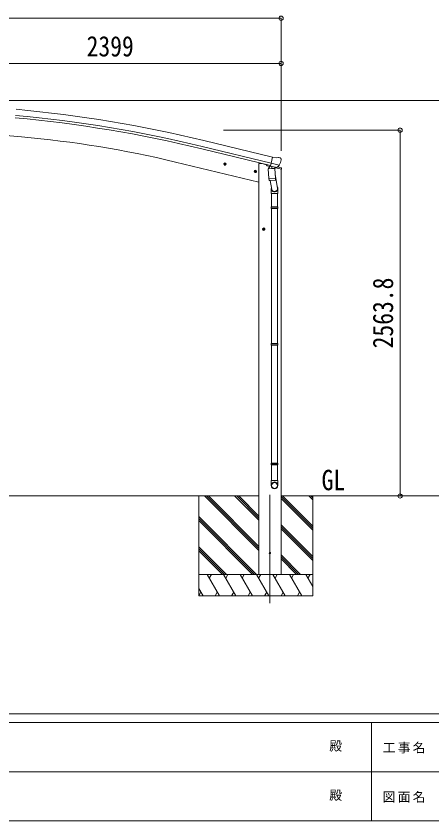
# Model space of a CAD drawing. Units: millimetres at full size. Extents: x -8385 to 8479, y -5853 to 5787.
# Drawn here: x -2896 to 22, y -5853 to -212 of the extents above; entities that cross this region are included whole.
import ezdxf
from ezdxf.enums import TextEntityAlignment as Align

# ---------------------------------------------------------------- set-up
doc = ezdxf.new("R2010")
doc.units = ezdxf.units.MM
doc.header["$LTSCALE"] = 30
doc.header["$PDMODE"] = 32
doc.header["$PDSIZE"] = 30
for name, color, linetype, lineweight in [('0-0_0', 7, 'Continuous', 9), ('0-1_本体', 4, 'Continuous', 9), ('0-2_部品', 7, 'Continuous', 9), ('0-8_PARTS2', 2, 'Continuous', 9), ('0-A_寸法', 6, 'Continuous', 9), ('F-0_240', 7, 'Continuous', 9)]:
    doc.layers.add(name, color=color, linetype=linetype, lineweight=lineweight)
doc.styles.add('ＭＳ ゴシック', font='')
doc.styles.get('ＭＳ ゴシック').set_extended_font_data('MS Gothic')

msp = doc.modelspace()

# ---------------------------------------------------------------- linework, layer by layer
at = {"layer": '0-0_0', "color": 6}
msp.add_line((-201.12, -1011.74), (-201.12, -3575.54), dxfattribs=at)
at = {"layer": '0-0_0'}
for p, q in [((-1191.63, -3575.54), (-3513.72, -3575.54)), ((-1613.88, -3575.54), (-1613.88, -4275.54)), ((-1191.63, -3957.8), (-1573.89, -3575.54)), ((-1191.63, -3943.66), (-1559.75, -3575.54)), ((-1191.63, -3929.52), (-1545.61, -3575.54)), ((-1191.63, -3745.67), (-1361.76, -3575.54)), ((-1191.63, -3731.53), (-1347.62, -3575.54)), ((-1191.63, -3717.39), (-1333.47, -3575.54)), ((-439.79, -3575.54), (-1036.13, -3575.54)), ((-813.88, -3800.91), (-1036.13, -3578.67)), ((-813.88, -3815.06), (-1036.13, -3592.81)), ((-813.88, -3786.77), (-1025.11, -3575.54)), ((-813.88, -3602.93), (-841.26, -3575.54)), ((-813.88, -3588.78), (-827.12, -3575.54)), ((-813.88, -3575.54), (-813.88, -4275.54)), ((-1207.73, -4125.54), (-1613.88, -3719.41)), ((-1221.88, -4125.54), (-1613.88, -3733.55)), ((-1236.02, -4125.54), (-1613.88, -3747.69)), ((-813.88, -3998.9), (-1036.13, -3776.66)), ((-813.88, -4013.05), (-1036.13, -3790.8)), ((-813.88, -4027.19), (-1036.13, -3804.94)), ((-1419.87, -4125.54), (-1613.88, -3931.54)), ((-1434.01, -4125.54), (-1613.88, -3945.68)), ((-1448.15, -4125.54), (-1613.88, -3959.82)), ((-899.37, -4125.54), (-1036.13, -3988.79)), ((-913.51, -4125.54), (-1036.13, -4002.93)), ((-927.65, -4125.54), (-1036.13, -4017.07)), ((-1613.88, -4125.54), (-813.88, -4125.54)), ((-1468.49, -4275.54), (-1555.1, -4125.54)), ((-1540.09, -4151.53), (-1525.09, -4125.54)), ((-1353.02, -4275.54), (-1439.63, -4125.54)), ((-1409.62, -4125.54), (-1424.62, -4151.53)), ((-1237.55, -4275.54), (-1324.15, -4125.54)), ((-1309.15, -4151.53), (-1294.15, -4125.54)), ((-1122.08, -4275.54), (-1208.68, -4125.54)), ((-1193.68, -4151.53), (-1178.68, -4125.54)), ((-1006.61, -4275.54), (-1093.21, -4125.54)), ((-1078.21, -4151.53), (-1063.21, -4125.54)), ((-891.14, -4275.54), (-977.74, -4125.54)), ((-962.74, -4151.53), (-947.74, -4125.54)), ((-813.88, -4209.38), (-862.28, -4125.54)), ((-847.27, -4151.52), (-832.27, -4125.54)), ((-1583.96, -4275.54), (-1613.88, -4223.73)), ((-1598.96, -4249.56), (-1613.96, -4275.54)), ((-813.88, -4275.54), (-1613.88, -4275.54)), ((-1483.49, -4249.56), (-1498.49, -4275.54)), ((-1368.02, -4249.56), (-1383.02, -4275.54)), ((-1252.55, -4249.56), (-1267.55, -4275.54)), ((-1137.08, -4249.56), (-1152.08, -4275.54)), ((-1021.61, -4249.56), (-1036.61, -4275.54)), ((-906.14, -4249.56), (-921.14, -4275.54))]:
    msp.add_line(p, q, dxfattribs=at)
at = {"layer": '0-1_本体'}
for p, q in [((-2858.67, -1058.82), (-3396.62, -1011.76)), ((-1589.22, -1126.37), (-1106.21, -1243.87)), ((-1096.15, -1201.95), (-1579, -1084.38)), ((-1110.15, -1260.29), (-1593.19, -1142.67)), ((-1191.63, -1375.54), (-1777.3, -1234.94)), ((-1192.13, -1245.54), (-1171.63, -1245.54)), ((-1192.13, -1245.54), (-1192.13, -4125.54)), ((-1171.63, -1245.54), (-1138.12, -1253.59)), ((-1036.13, -1285.25), (-1036.13, -4125.54))]:
    msp.add_line(p, q, dxfattribs=at)
for centre, radius, start, end in [((-3709.71, -9834.12), 9005.44, 76.31388, 84.81388), ((-3709.71, -9834.12), 8945.44, 76.31388, 84.81388), ((-3709.71, -9834.12), 8962.23, 76.31388, 84.81388), ((-3503.65, -8427.13), 7396.48, 76.50259, 84.99741)]:
    msp.add_arc(centre, radius, start, end, dxfattribs=at)
at = {"layer": '0-2_部品'}
for p, q in [((-1432.42, -1259.12), (-1427.75, -1239.67)), ((-1069.75, -1206.22), (-1095.68, -1199.99)), ((-1069.75, -1206.22), (-1056.49, -1203.52)), ((-1042, -1206.71), (-1055.19, -1203.54)), ((-1038.91, -1208.96), (-1035.05, -1215.25)), ((-1034.69, -1217.53), (-1034.97, -1218.68)), ((-1420.36, -1251.73), (-1439.81, -1247.06)), ((-1437.38, -1247.64), (-1432.21, -1242.2)), ((-1435.25, -1254.84), (-1437.38, -1247.64)), ((-1432.21, -1242.2), (-1424.91, -1243.95)), ((-1424.91, -1243.95), (-1422.78, -1251.14)), ((-1223.46, -1299), (-1218.29, -1293.55)), ((-1218.49, -1310.47), (-1213.83, -1291.03)), ((-1218.29, -1293.55), (-1210.99, -1295.31)), ((-1210.99, -1295.31), (-1208.86, -1302.5)), ((-1138.12, -1253.51), (-1138.12, -1256.82)), ((-1115.4, -1266.22), (-1134.28, -1261.68)), ((-1125.82, -1283.39), (-1080.13, -1280.2)), ((-1121.15, -1350.23), (-1125.82, -1283.39)), ((-1111.4, -1261.63), (-1124.72, -1276.94)), ((-1124.72, -1276.94), (-1124.27, -1283.29)), ((-1110.46, -1261.56), (-1111.4, -1261.63)), ((-1107.37, -1264.03), (-1108.9, -1263.66)), ((-1070.67, -1272.84), (-1107.37, -1264.03)), ((-1048.74, -1257.84), (-1106.25, -1244.03)), ((-1101.42, -1265.85), (-1100.4, -1280.46)), ((-1073.21, -1274.85), (-1099.03, -1281.29)), ((-1081.91, -1277.02), (-1081.68, -1280.31)), ((-1080.13, -1280.2), (-1075.46, -1347.04)), ((-1033.56, -1285.87), (-1076.27, -1275.61)), ((-1068.3, -1273.32), (-1075.82, -1271.51)), ((-1072.51, -1273.07), (-1072.46, -1273.81)), ((-1069.14, -1273.21), (-1070.67, -1272.84)), ((-1065.6, -1272.75), (-1049.22, -1258.26)), ((-1062.07, -1269.77), (-1035.86, -1276.06)), ((-1033.56, -1278.97), (-1033.56, -1285.87)), ((-1206.44, -1303.08), (-1225.88, -1298.42)), ((-1221.33, -1306.19), (-1223.46, -1299)), ((-1121.15, -1350.23), (-1075.46, -1347.04)), ((-1121.13, -1350.23), (-1120.24, -1362.93)), ((-1077.19, -1322.27), (-1061.28, -1418.44)), ((-1074.6, -1359.5), (-1075.47, -1347.04)), ((-1076.44, -1361.64), (-1118.14, -1364.56)), ((-1112.71, -1364.18), (-1101.98, -1427.76)), ((-1074.99, -1360.86), (-1074.99, -1360.86)), ((-1105.13, -1420.94), (-1105.13, -1455.6)), ((-1105.13, -1455.6), (-1059.13, -1455.6)), ((-1103.13, -1455.6), (-1103.13, -1549.6)), ((-1061.13, -1455.6), (-1061.13, -1549.6)), ((-1059.13, -1455.6), (-1059.13, -1421.25)), ((-1105.13, -1551.6), (-1104.13, -1549.6)), ((-1105.13, -1551.6), (-1059.13, -1551.6)), ((-1105.13, -1551.6), (-1105.13, -1559.6)), ((-1105.13, -1559.6), (-1059.13, -1559.6)), ((-1105.13, -1559.6), (-1104.13, -1561.6)), ((-1104.13, -1549.6), (-1060.13, -1549.6)), ((-1104.13, -1561.6), (-1060.13, -1561.6)), ((-1103.13, -1561.6), (-1103.13, -2505.79)), ((-1061.13, -1561.6), (-1061.13, -2505.79)), ((-1059.13, -1551.6), (-1060.13, -1549.6)), ((-1167.63, -1705.66), (-1147.63, -1705.66)), ((-1164.13, -1701.91), (-1157.63, -1698.16)), ((-1157.63, -1715.66), (-1157.63, -1695.66)), ((-1157.63, -1698.16), (-1151.13, -1701.91)), ((-1151.13, -1709.42), (-1157.63, -1713.17)), ((-1151.13, -1701.91), (-1151.13, -1709.42)), ((-1105.13, -2507.79), (-1104.13, -2505.79)), ((-1105.13, -2507.79), (-1059.13, -2507.79)), ((-1105.13, -2507.79), (-1105.13, -2515.79)), ((-1105.13, -2515.79), (-1059.13, -2515.79)), ((-1105.13, -2515.79), (-1104.13, -2517.79)), ((-1104.13, -2505.79), (-1060.13, -2505.79)), ((-1104.13, -2517.79), (-1060.13, -2517.79)), ((-1103.13, -2517.79), (-1103.13, -3345.98)), ((-1061.13, -2517.79), (-1061.13, -3345.98)), ((-1059.13, -2507.79), (-1060.13, -2505.79)), ((-1105.13, -3347.98), (-1104.13, -3345.98)), ((-1105.13, -3347.98), (-1059.13, -3347.98)), ((-1105.13, -3347.98), (-1105.13, -3355.98)), ((-1105.13, -3355.98), (-1059.13, -3355.98)), ((-1105.13, -3355.98), (-1104.13, -3357.98)), ((-1104.13, -3345.98), (-1060.13, -3345.98)), ((-1104.13, -3357.98), (-1060.13, -3357.98)), ((-1103.13, -3357.98), (-1103.13, -3467.98)), ((-1061.13, -3357.98), (-1061.13, -3467.98)), ((-1059.13, -3347.98), (-1060.13, -3345.98)), ((-1105.13, -3502.12), (-1105.13, -3467.98)), ((-1105.13, -3467.98), (-1059.13, -3467.98)), ((-1059.13, -3502.12), (-1059.13, -3467.98))]:
    msp.add_line(p, q, dxfattribs=at)
for points in [[(-1101.11, -1265.44), (-1110.83, -1263.11), (-1095.68, -1199.99)], [(-1422.78, -1251.14), (-1427.95, -1256.59), (-1435.25, -1254.84)], [(-1101.11, -1265.44), (-1100.87, -1265.59), (-1076.1, -1271.54), (-1075.82, -1271.51)], [(-1048.47, -1257.26), (-1049.06, -1258.11), (-1049.22, -1258.26)], [(-1208.86, -1302.5), (-1214.03, -1307.95), (-1221.33, -1306.19)], [(-1059.13, -1551.6), (-1059.13, -1559.6), (-1060.13, -1561.6)], [(-1157.63, -1713.17), (-1164.13, -1709.42), (-1164.13, -1701.91)], [(-1059.13, -2507.79), (-1059.13, -2515.79), (-1060.13, -2517.79)], [(-1059.13, -3347.98), (-1059.13, -3355.98), (-1060.13, -3357.98)]]:
    msp.add_lwpolyline(points, dxfattribs=at)
for centre, radius in [((-1430.08, -1249.39), 8.5), ((-1430.08, -1249.39), 7.7), ((-1430.08, -1249.39), 6.5), ((-1216.16, -1300.75), 8.5), ((-1216.16, -1300.75), 7.7), ((-1216.16, -1300.75), 6.5), ((-1157.63, -1705.66), 8.5), ((-1157.63, -1705.66), 7.7), ((-1157.63, -1705.66), 6.5)]:
    msp.add_circle(centre, radius, dxfattribs=at)
at = {"layer": '0-2_部品', "color": 4}
msp.add_circle((-1114.13, -3975.54), 4.5, dxfattribs=at)
at = {"layer": '0-2_部品'}
for centre, radius, start, end in [((-1055.89, -1206.46), 3, 76.5, 101.5), ((-1231.77, -1171.43), 202.4, 334.90875, 346.5), ((-1043.17, -1211.57), 5, 31.5, 76.5), ((-1133.12, -1256.82), 5, 180, 256.5), ((-1108.79, -1263.18), 0.5, 221.23754, 256.5), ((-1102.02, -1265.94), 0.604, 7.79405, 79.40158), ((-1099.38, -1280.32), 1.03, 188.03431, 289.96103), ((-1073.45, -1273.88), 1, 284, 4), ((-1072.01, -1273.04), 0.5, 76.5, 184), ((-1069.02, -1272.72), 0.5, 256.5, 291.76246), ((-1036.56, -1278.97), 3, 0, 76.5), ((-1118.28, -1362.56), 2, 190.53157, 274), ((-1076.58, -1359.64), 2, 274, 322.59038), ((-1076.54, -1359.67), 1.95, 322.52234, 4.95983), ((-1089.13, -1421.25), 30, 0, 2.54858)]:
    msp.add_arc(centre, radius, start, end, dxfattribs=at)
for centre, major_axis, ratio, start_param, end_param in [((-1037.61, -1216.82), (1.57, -2.57), 0.99628, 0.7835347, 1.5707963), ((-1067.61, -1270.39), (0.73, -2.92), 0.997631, 5.8041905, 5.8929484), ((-1067.64, -1270.27), (-2.63, 3.16), 0.650902, 2.1145521, 2.1873627), ((-1067.58, -1270.49), (0.73, -2.92), 0.997631, 5.965759, 6.7621801), ((-1082.13, -1420.94), (-23, 0), 0.996195, 6.0000678, 10.0103449), ((-1082.13, -1420.94), (-21, 0), 0.996195, 0.3319459, 3.3482706), ((-1082.13, -3500.37), (23, 0), 0.996195, 6.2831853, 9.424778), ((-1082.13, -3502.12), (23, 0), 0.996195, 6.2831853, 9.424778), ((-1082.13, -3502.12), (0, -23.43), 0.981806, 4.712389, 7.8539816)]:
    msp.add_ellipse(centre, major_axis=major_axis, ratio=ratio, start_param=start_param, end_param=end_param, dxfattribs=at)
msp.add_ellipse((-1082.13, -3502.12), major_axis=(-21, 0), ratio=0.996195, dxfattribs=at)
at = {"layer": '0-8_PARTS2'}
msp.add_line((-1114.13, -3566.34), (-1114.13, -4325.54), dxfattribs=at)
at = {"layer": '0-A_寸法'}
for p, q in [((-5850.13, -227.19), (-1036.13, -227.19)), ((-1036.13, -227.19), (-1036.13, -1156.03)), ((-3435.13, -543.8), (-1036.13, -543.8)), ((-1036.13, -543.8), (-1036.13, -764.81)), ((267.9, -803.44), (-3115.9, -803.44)), ((-201.12, -1011.74), (-1439.71, -1011.74)), ((-201.12, -3575.54), (-529.94, -3575.54)), ((267.9, -3575.54), (-201.12, -3575.54))]:
    msp.add_line(p, q, dxfattribs=at)
for p in [(-1036.13, -227.19), (-1036.13, -543.8), (-201.12, -1011.74), (-201.12, -3575.54)]:
    msp.add_point(p, dxfattribs=at)
at = {"layer": 'F-0_240', "color": 5}
for p, q in [((-8385.45, -5102.66), (8054.55, -5102.66)), ((-8385.45, -5162.66), (5387.79, -5162.66)), ((-402.21, -5162.66), (-402.21, -5852.66)), ((-3402.21, -5507.66), (2747.79, -5507.66)), ((-8385.45, -5852.66), (8054.55, -5852.66))]:
    msp.add_line(p, q, dxfattribs=at)

# ---------------------------------------------------------------- texts
at = {"layer": '0-0_0', "style": 'ＭＳ ゴシック', "width": 0.85}
msp.add_text('GL', height=143, dxfattribs=at).set_placement((-751.98, -3577.98), align=Align.BOTTOM_LEFT)
at = {"layer": '0-A_寸法', "color": 7, "style": 'ＭＳ ゴシック', "width": 0.85}
msp.add_text('2399', height=143, dxfattribs=at).set_placement((-2400.63, -537.8), align=Align.BOTTOM_LEFT)
msp.add_text('2563.8', height=143, rotation=90, dxfattribs=at).set_placement((-207.12, -2541.14), align=Align.BOTTOM_LEFT)
at = {"layer": 'F-0_240', "style": 'ＭＳ ゴシック'}
for p in [(-697.92, -5380.16), (-697.92, -5725.16)]:
    msp.add_text('殿', height=65.98, dxfattribs=at).set_placement(p, align=Align.BOTTOM_LEFT)
at = {"layer": 'F-0_240', "char_height": 65.98, "attachment_point": 7, "style": 'ＭＳ ゴシック'}
for s, insert in [('\\T1.17;工事名', (-323.11, -5380.16)), ('\\T1.17;図面名', (-323.11, -5725.16))]:
    msp.add_mtext(s, dxfattribs=dict(at, insert=insert))

doc.saveas('drawing.dxf')
